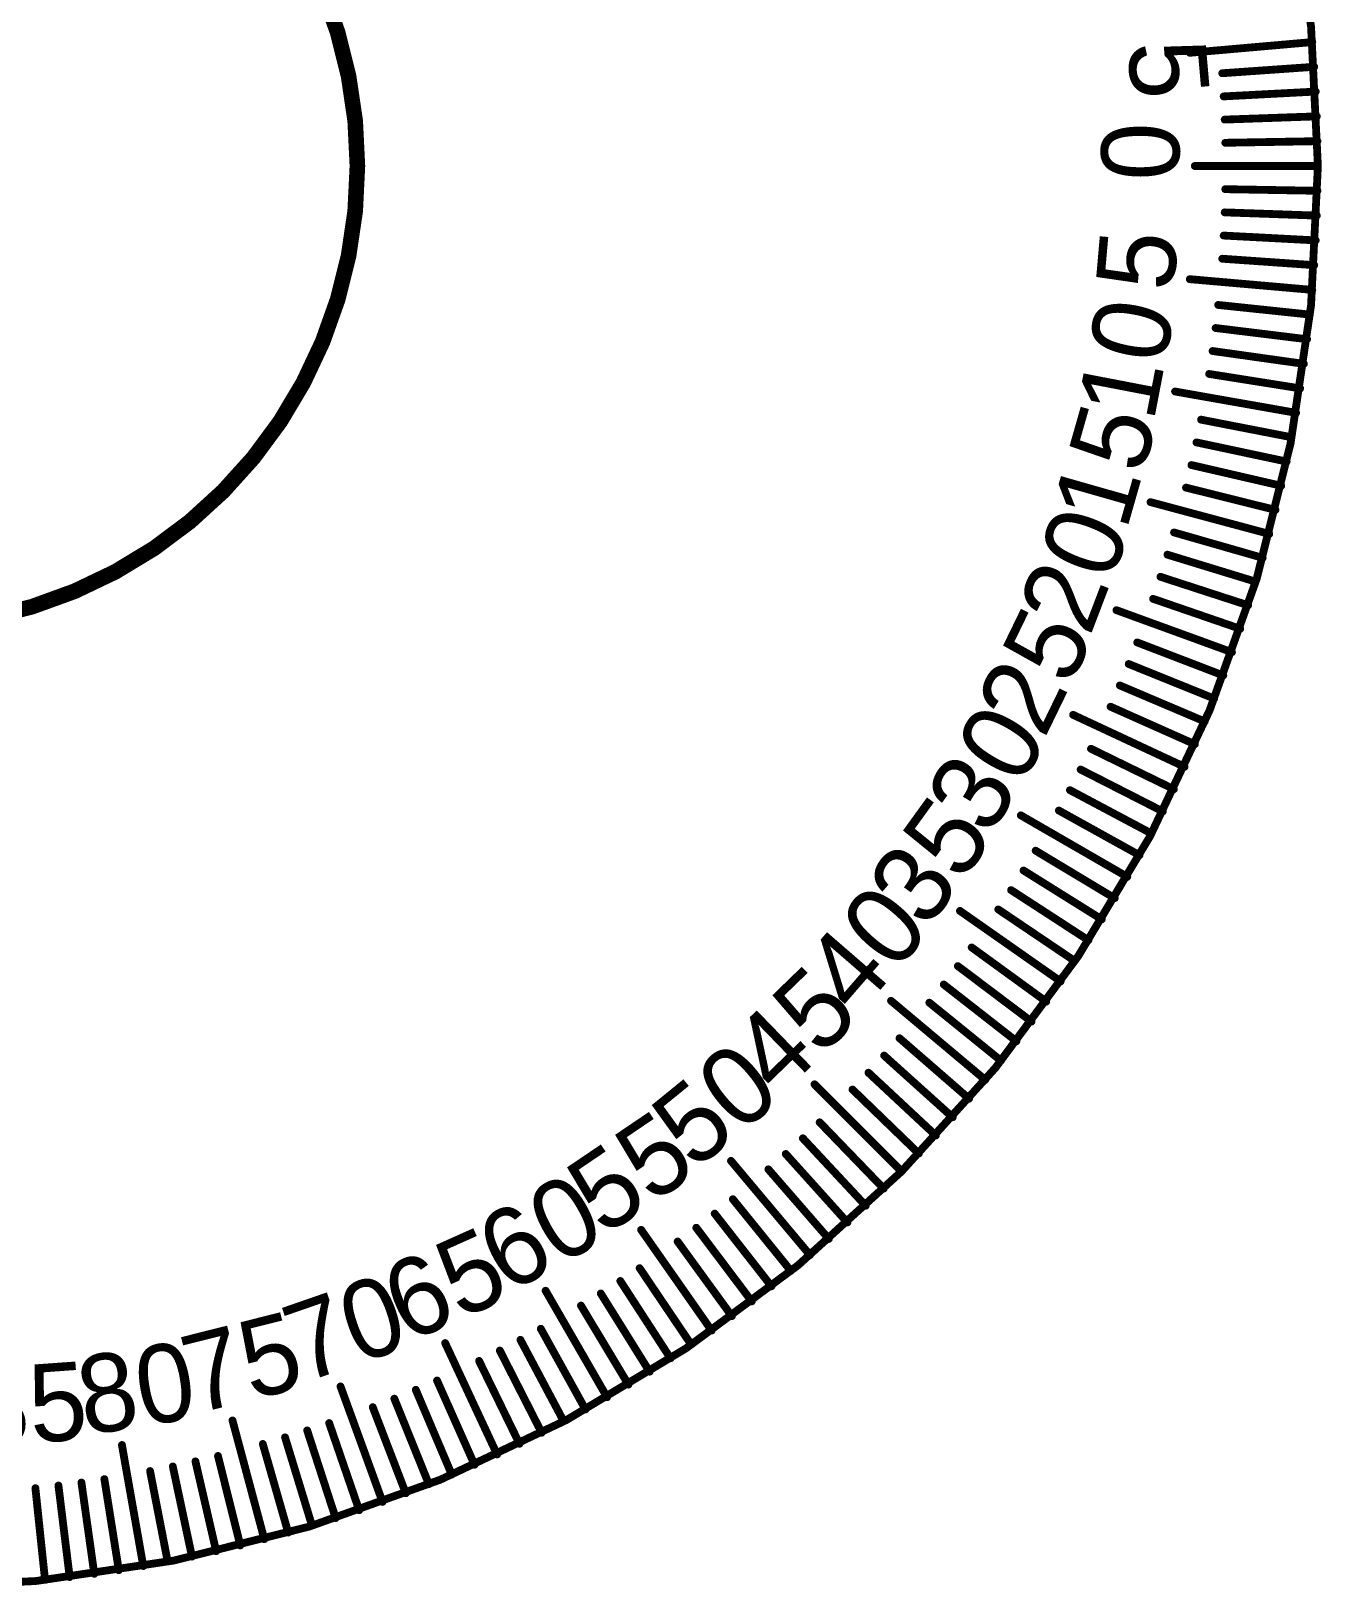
# Model space of a CAD drawing. Header units: millimetres. Extents: x 3.95 to 7.61, y 3.46 to 7.15.
# Drawn here: x 5.953 to 7.607, y 3.465 to 5.463 of the extents above; entities that cross this region are included whole.
import ezdxf

# ---------------------------------------------------------------- set-up
doc = ezdxf.new("R2010")
doc.units = ezdxf.units.MM
doc.header["$MEASUREMENT"] = 0
doc.layers.add('Mechanical1', color=6, linetype='Continuous')
doc.layers.add('TopOverlay', color=2, linetype='Continuous')

msp = doc.modelspace()

# ---------------------------------------------------------------- linework, layer by layer
at = {"layer": 'Mechanical1', "const_width": 0.01}
for points in [[(5.7808661, 7.1119972, -0.4142135623730951), (7.6019972, 5.2908661)], [(7.6019972, 5.2908661, -0.4142135623730951), (5.7808661, 3.469735)]]:
    msp.add_lwpolyline(points, format="xyb", dxfattribs=at)
at = {"layer": 'Mechanical1', "const_width": 0.005}
msp.add_lwpolyline([(7.5994972, 5.2908661, 1), (7.6044972, 5.2908661, 1)], format="xyb", close=True, dxfattribs=at)
msp.add_lwpolyline([(7.5994972, 5.2908661, 1), (7.6044972, 5.2908661, 1)], format="xyb", close=True, dxfattribs=at)
at = {"layer": 'TopOverlay', "const_width": 0.02}
msp.add_lwpolyline([(5.2929012, 5.6234935, -3.242414605114225), (5.2929012, 4.9582387)], format="xyb", dxfattribs=at)
at = {"layer": 'TopOverlay', "const_width": 0.01}
for points in [[(7.4379223, 5.4358398), (7.5948033, 5.4495651)], [(7.4771425, 5.4392711), (7.5948033, 5.4495651)], [(7.4794742, 5.4096444), (7.5972967, 5.4178833)], [(7.4812885, 5.3799815), (7.5992368, 5.3861629)], [(7.4825848, 5.3502914), (7.6006231, 5.3544134)], [(7.4833627, 5.3205833), (7.6014549, 5.3226446)], [(7.444252, 5.2908661), (7.6017323, 5.2908661)], [(7.444252, 5.2908661), (7.6017323, 5.2908661)], [(7.483622, 5.2908661), (7.6017323, 5.2908661)], [(7.483622, 5.2908661), (7.6017323, 5.2908661)], [(7.4833627, 5.2611489), (7.6014549, 5.2590876)], [(7.4825848, 5.2314408), (7.6006231, 5.2273188)], [(7.4812885, 5.2017508), (7.5992368, 5.1955694)], [(7.4794742, 5.1720879), (7.5972967, 5.1638489)], [(7.4379223, 5.1458925), (7.5948033, 5.1321672)], [(7.4771425, 5.1424612), (7.5948033, 5.1321672)], [(7.4742942, 5.1128797), (7.5917574, 5.1005338)], [(7.47093, 5.0833524), (7.5881598, 5.0689584)], [(7.4670509, 5.0538883), (7.5840117, 5.0374505)], [(7.4626583, 5.0244964), (7.5793144, 5.0060199)], [(7.4189814, 5.0020222), (7.5740692, 4.974676)], [(7.4577534, 4.9951857), (7.5740692, 4.974676)], [(7.4523376, 4.965965), (7.5682778, 4.9434285)], [(7.4464127, 4.9368433), (7.561942, 4.9122868)], [(7.4399805, 4.9078294), (7.5550636, 4.8812604)], [(7.4330429, 4.8789322), (7.5476448, 4.8503587)], [(7.3875735, 4.8603502), (7.5396878, 4.8195913)], [(7.425602, 4.8501605), (7.5396878, 4.8195913)], [(7.4176602, 4.821523), (7.531195, 4.7889674)], [(7.4092197, 4.7930285), (7.5221691, 4.7584964)], [(7.4002832, 4.7646856), (7.5126127, 4.7281875)], [(7.3908535, 4.736503), (7.5025289, 4.6980501)], [(7.3439375, 4.7219547), (7.4919206, 4.6680932)], [(7.3809333, 4.7084893), (7.4919206, 4.6680932)], [(7.3705257, 4.680653), (7.4807911, 4.6383261)], [(7.3596339, 4.6530025), (7.4691438, 4.6087577)], [(7.3482612, 4.6255464), (7.4569823, 4.579397)], [(7.3364111, 4.5982929), (7.4443101, 4.5502531)], [(7.2884057, 4.5878889), (7.4311313, 4.5213348)], [(7.3240871, 4.5712504), (7.4311313, 4.5213348)], [(7.311293, 4.5444271), (7.4174498, 4.4926509)], [(7.2980328, 4.5178311), (7.4032697, 4.4642102)], [(7.2843104, 4.4914707), (7.3885955, 4.4360213)], [(7.2214005, 4.4591732), (7.3577825, 4.3804331)], [(7.27013, 4.4653537), (7.3734315, 4.4080927)], [(7.255496, 4.4394882), (7.3577825, 4.3804331)], [(7.2404128, 4.413882), (7.341653, 4.3530507)], [(7.224885, 4.388543), (7.3250482, 4.3259541)], [(7.2089174, 4.3634788), (7.307973, 4.2991514)], [(7.143432, 4.3367872), (7.2724324, 4.2464602)], [(7.1925148, 4.3386971), (7.2904326, 4.2726507)], [(7.1756821, 4.3142055), (7.2724324, 4.2464602)], [(7.1584246, 4.2900113), (7.2539778, 4.2205879)], [(7.1407475, 4.266122), (7.2350745, 4.1950415)], [(7.1226561, 4.2425449), (7.2157282, 4.169829)], [(7.0550936, 4.2216623), (7.1757305, 4.1204359)], [(7.104156, 4.2192871), (7.1959449, 4.1449579)], [(7.0852528, 4.1963557), (7.1757305, 4.1204359)], [(7.0659523, 4.1737577), (7.1550913, 4.0962705)], [(7.0462604, 4.1515), (7.1340334, 4.0724689)], [(6.9570575, 4.1146747), (7.0684129, 4.0033193)], [(7.026183, 4.1295894), (7.1125633, 4.0490384)], [(7.0057262, 4.1080325), (7.0906876, 4.0259862)], [(6.9848964, 4.0868359), (7.0684129, 4.0033193)], [(6.9636998, 4.066006), (7.045746, 3.9810446)], [(6.9421429, 4.0455493), (7.0226939, 3.9591689)], [(6.8500699, 4.0166387), (6.9512963, 3.8960017)], [(6.9202322, 4.0254719), (6.9992634, 3.9376989)], [(6.8979745, 4.0057799), (6.9754618, 3.916641)], [(6.8753765, 3.9864794), (6.9512963, 3.8960017)], [(6.8524451, 3.9675763), (6.9267743, 3.8757874)], [(6.8291873, 3.9490762), (6.9019033, 3.856004)], [(6.7349451, 3.9283002), (6.825272, 3.7992999)], [(6.7817209, 3.9133077), (6.8511444, 3.8177545)], [(6.8056102, 3.9309848), (6.8766907, 3.8366578)], [(6.7575268, 3.8960501), (6.825272, 3.7992999)], [(6.7330352, 3.8792175), (6.7990816, 3.7812997)], [(6.7082535, 3.8628149), (6.7725809, 3.7637593)], [(6.612559, 3.8503317), (6.6912992, 3.7139498)], [(6.6831893, 3.8468472), (6.7457782, 3.7466841)], [(6.6322441, 3.8162363), (6.6912992, 3.7139498)], [(6.6578503, 3.8313194), (6.7186815, 3.7300792)], [(6.6063786, 3.8016023), (6.6636396, 3.6983007)], [(6.4838434, 3.7833266), (6.5503974, 3.640601)], [(6.5539011, 3.7736995), (6.6075221, 3.6684625)], [(6.5802616, 3.7874219), (6.635711, 3.6831368)], [(6.5273052, 3.7604393), (6.5790813, 3.6542825)], [(6.4734394, 3.7353212), (6.5214791, 3.6274221)], [(6.5004819, 3.7476452), (6.5503974, 3.640601)], [(6.3497776, 3.7277947), (6.403639, 3.5798117)], [(6.4461859, 3.7234711), (6.4923352, 3.61475)], [(6.3910793, 3.7012065), (6.4334062, 3.5909411)], [(6.4187297, 3.7120983), (6.4629746, 3.6025884)], [(6.2113821, 3.6841588), (6.252141, 3.5320445)], [(6.3352292, 3.6808788), (6.3736822, 3.5692034)], [(6.363243, 3.690799), (6.403639, 3.5798117)], [(6.0697101, 3.6527509), (6.0970562, 3.497663)], [(6.2502093, 3.6540721), (6.2827649, 3.5405373)], [(6.2787038, 3.6625126), (6.3132359, 3.5495632)], [(6.3070466, 3.671449), (6.3435447, 3.5591195)], [(6.1928001, 3.6386894), (6.2213735, 3.5240875)], [(6.2215718, 3.6461302), (6.252141, 3.5320445)], [(6.0765466, 3.6139789), (6.0970562, 3.497663)], [(6.1057673, 3.6193946), (6.1283038, 3.5034544)], [(6.134889, 3.6253195), (6.1594455, 3.5097903)], [(6.1639029, 3.6317517), (6.1904719, 3.5166687)], [(5.9588526, 3.5974381), (5.9711985, 3.4799749)], [(5.9883799, 3.6008023), (6.0027739, 3.4835724)], [(6.017844, 3.6046813), (6.0342817, 3.4877205)], [(6.0472358, 3.609074), (6.0657124, 3.4924179)]]:
    msp.add_lwpolyline(points, dxfattribs=at)
at = {"layer": 'TopOverlay', "const_width": 0.005}
for points in [[(7.4354223, 5.4358398, 1), (7.4404223, 5.4358398, 1)], [(7.4746425, 5.4392711, 1), (7.4796425, 5.4392711, 1)], [(7.5923033, 5.4495651, 1), (7.5973033, 5.4495651, 1)], [(7.5923033, 5.4495651, 1), (7.5973033, 5.4495651, 1)], [(7.5947967, 5.4178833, 1), (7.5997967, 5.4178833, 1)], [(7.4769742, 5.4096444, 1), (7.4819742, 5.4096444, 1)], [(7.4787885, 5.3799815, 1), (7.4837885, 5.3799815, 1)], [(7.5967368, 5.3861629, 1), (7.6017368, 5.3861629, 1)], [(7.5981231, 5.3544134, 1), (7.6031231, 5.3544134, 1)], [(7.4800848, 5.3502914, 1), (7.4850848, 5.3502914, 1)], [(7.4808627, 5.3205833, 1), (7.4858627, 5.3205833, 1)], [(7.5989549, 5.3226446, 1), (7.6039549, 5.3226446, 1)], [(7.441752, 5.2908661, 1), (7.446752, 5.2908661, 1)], [(7.441752, 5.2908661, 1), (7.446752, 5.2908661, 1)], [(7.481122, 5.2908661, 1), (7.486122, 5.2908661, 1)], [(7.481122, 5.2908661, 1), (7.486122, 5.2908661, 1)], [(7.5992323, 5.2908661, 1), (7.6042323, 5.2908661, 1)], [(7.5992323, 5.2908661, 1), (7.6042323, 5.2908661, 1)], [(7.5992323, 5.2908661, 1), (7.6042323, 5.2908661, 1)], [(7.5992323, 5.2908661, 1), (7.6042323, 5.2908661, 1)], [(7.4808627, 5.2611489, 1), (7.4858627, 5.2611489, 1)], [(7.5989549, 5.2590876, 1), (7.6039549, 5.2590876, 1)], [(7.4800848, 5.2314408, 1), (7.4850848, 5.2314408, 1)], [(7.5981231, 5.2273188, 1), (7.6031231, 5.2273188, 1)], [(7.4787885, 5.2017508, 1), (7.4837885, 5.2017508, 1)], [(7.5967368, 5.1955694, 1), (7.6017368, 5.1955694, 1)], [(7.4769742, 5.1720879, 1), (7.4819742, 5.1720879, 1)], [(7.5947967, 5.1638489, 1), (7.5997967, 5.1638489, 1)], [(7.4354223, 5.1458925, 1), (7.4404223, 5.1458925, 1)], [(7.4746425, 5.1424612, 1), (7.4796425, 5.1424612, 1)], [(7.5923033, 5.1321672, 1), (7.5973033, 5.1321672, 1)], [(7.5923033, 5.1321672, 1), (7.5973033, 5.1321672, 1)], [(7.4717942, 5.1128797, 1), (7.4767942, 5.1128797, 1)], [(7.5892574, 5.1005338, 1), (7.5942574, 5.1005338, 1)], [(7.46843, 5.0833524, 1), (7.47343, 5.0833524, 1)], [(7.4645509, 5.0538883, 1), (7.4695509, 5.0538883, 1)], [(7.5856598, 5.0689584, 1), (7.5906598, 5.0689584, 1)], [(7.5815117, 5.0374505, 1), (7.5865117, 5.0374505, 1)], [(7.4601583, 5.0244964, 1), (7.4651583, 5.0244964, 1)], [(7.4164814, 5.0020222, 1), (7.4214814, 5.0020222, 1)], [(7.4552534, 4.9951857, 1), (7.4602534, 4.9951857, 1)], [(7.5768144, 5.0060199, 1), (7.5818144, 5.0060199, 1)], [(7.5715692, 4.974676, 1), (7.5765692, 4.974676, 1)], [(7.5715692, 4.974676, 1), (7.5765692, 4.974676, 1)], [(7.4498376, 4.965965, 1), (7.4548376, 4.965965, 1)], [(7.4439127, 4.9368433, 1), (7.4489127, 4.9368433, 1)], [(7.5657778, 4.9434285, 1), (7.5707778, 4.9434285, 1)], [(7.559442, 4.9122868, 1), (7.564442, 4.9122868, 1)], [(7.4374805, 4.9078294, 1), (7.4424805, 4.9078294, 1)], [(7.4305429, 4.8789322, 1), (7.4355429, 4.8789322, 1)], [(7.5525636, 4.8812604, 1), (7.5575636, 4.8812604, 1)], [(7.3850735, 4.8603502, 1), (7.3900735, 4.8603502, 1)], [(7.423102, 4.8501605, 1), (7.428102, 4.8501605, 1)], [(7.5451448, 4.8503587, 1), (7.5501448, 4.8503587, 1)], [(7.4151602, 4.821523, 1), (7.4201602, 4.821523, 1)], [(7.5371878, 4.8195913, 1), (7.5421878, 4.8195913, 1)], [(7.5371878, 4.8195913, 1), (7.5421878, 4.8195913, 1)], [(7.4067197, 4.7930285, 1), (7.4117197, 4.7930285, 1)], [(7.528695, 4.7889674, 1), (7.533695, 4.7889674, 1)], [(7.3977832, 4.7646856, 1), (7.4027832, 4.7646856, 1)], [(7.5196691, 4.7584964, 1), (7.5246691, 4.7584964, 1)], [(7.3883535, 4.736503, 1), (7.3933535, 4.736503, 1)], [(7.3414375, 4.7219547, 1), (7.3464375, 4.7219547, 1)], [(7.5101127, 4.7281875, 1), (7.5151127, 4.7281875, 1)], [(7.3784333, 4.7084893, 1), (7.3834333, 4.7084893, 1)], [(7.5000289, 4.6980501, 1), (7.5050289, 4.6980501, 1)], [(7.3680257, 4.680653, 1), (7.3730257, 4.680653, 1)], [(7.3571339, 4.6530025, 1), (7.3621339, 4.6530025, 1)], [(7.4894206, 4.6680932, 1), (7.4944206, 4.6680932, 1)], [(7.4894206, 4.6680932, 1), (7.4944206, 4.6680932, 1)], [(7.4782911, 4.6383261, 1), (7.4832911, 4.6383261, 1)], [(7.3457612, 4.6255464, 1), (7.3507612, 4.6255464, 1)], [(7.3339111, 4.5982929, 1), (7.3389111, 4.5982929, 1)], [(7.4666438, 4.6087577, 1), (7.4716438, 4.6087577, 1)], [(7.2859057, 4.5878889, 1), (7.2909057, 4.5878889, 1)], [(7.4544823, 4.579397, 1), (7.4594823, 4.579397, 1)], [(7.3215871, 4.5712504, 1), (7.3265871, 4.5712504, 1)], [(7.308793, 4.5444271, 1), (7.313793, 4.5444271, 1)], [(7.4418101, 4.5502531, 1), (7.4468101, 4.5502531, 1)], [(7.2955328, 4.5178311, 1), (7.3005328, 4.5178311, 1)], [(7.4286313, 4.5213348, 1), (7.4336313, 4.5213348, 1)], [(7.4286313, 4.5213348, 1), (7.4336313, 4.5213348, 1)], [(7.4149498, 4.4926509, 1), (7.4199498, 4.4926509, 1)], [(7.2818104, 4.4914707, 1), (7.2868104, 4.4914707, 1)], [(7.2189005, 4.4591732, 1), (7.2239005, 4.4591732, 1)], [(7.26763, 4.4653537, 1), (7.27263, 4.4653537, 1)], [(7.4007697, 4.4642102, 1), (7.4057697, 4.4642102, 1)], [(7.252996, 4.4394882, 1), (7.257996, 4.4394882, 1)], [(7.3860955, 4.4360213, 1), (7.3910955, 4.4360213, 1)], [(7.2379128, 4.413882, 1), (7.2429128, 4.413882, 1)], [(7.3709315, 4.4080927, 1), (7.3759315, 4.4080927, 1)], [(7.222385, 4.388543, 1), (7.227385, 4.388543, 1)], [(7.3552825, 4.3804331, 1), (7.3602825, 4.3804331, 1)], [(7.3552825, 4.3804331, 1), (7.3602825, 4.3804331, 1)], [(7.2064174, 4.3634788, 1), (7.2114174, 4.3634788, 1)], [(7.339153, 4.3530507, 1), (7.344153, 4.3530507, 1)], [(7.140932, 4.3367872, 1), (7.145932, 4.3367872, 1)], [(7.1900148, 4.3386971, 1), (7.1950148, 4.3386971, 1)], [(7.1731821, 4.3142055, 1), (7.1781821, 4.3142055, 1)], [(7.3225482, 4.3259541, 1), (7.3275482, 4.3259541, 1)], [(7.305473, 4.2991514, 1), (7.310473, 4.2991514, 1)], [(7.1559246, 4.2900113, 1), (7.1609246, 4.2900113, 1)], [(7.2879326, 4.2726507, 1), (7.2929326, 4.2726507, 1)], [(7.1382475, 4.266122, 1), (7.1432475, 4.266122, 1)], [(7.1201561, 4.2425449, 1), (7.1251561, 4.2425449, 1)], [(7.2699324, 4.2464602, 1), (7.2749324, 4.2464602, 1)], [(7.2699324, 4.2464602, 1), (7.2749324, 4.2464602, 1)], [(7.0525936, 4.2216623, 1), (7.0575936, 4.2216623, 1)], [(7.101656, 4.2192871, 1), (7.106656, 4.2192871, 1)], [(7.2514778, 4.2205879, 1), (7.2564778, 4.2205879, 1)], [(7.0827528, 4.1963557, 1), (7.0877528, 4.1963557, 1)], [(7.2325745, 4.1950415, 1), (7.2375745, 4.1950415, 1)], [(7.0634523, 4.1737577, 1), (7.0684523, 4.1737577, 1)], [(7.2132282, 4.169829, 1), (7.2182282, 4.169829, 1)], [(7.0437604, 4.1515, 1), (7.0487604, 4.1515, 1)], [(7.1934449, 4.1449579, 1), (7.1984449, 4.1449579, 1)], [(6.9545575, 4.1146747, 1), (6.9595575, 4.1146747, 1)], [(7.023683, 4.1295894, 1), (7.028683, 4.1295894, 1)], [(7.1732305, 4.1204359, 1), (7.1782305, 4.1204359, 1)], [(7.1732305, 4.1204359, 1), (7.1782305, 4.1204359, 1)], [(7.0032262, 4.1080325, 1), (7.0082262, 4.1080325, 1)], [(7.1525913, 4.0962705, 1), (7.1575913, 4.0962705, 1)], [(6.9823964, 4.0868359, 1), (6.9873964, 4.0868359, 1)], [(7.1315334, 4.0724689, 1), (7.1365334, 4.0724689, 1)], [(6.9611998, 4.066006, 1), (6.9661998, 4.066006, 1)], [(6.9396429, 4.0455493, 1), (6.9446429, 4.0455493, 1)], [(7.1100633, 4.0490384, 1), (7.1150633, 4.0490384, 1)], [(6.8475699, 4.0166387, 1), (6.8525699, 4.0166387, 1)], [(6.9177322, 4.0254719, 1), (6.9227322, 4.0254719, 1)], [(7.0881876, 4.0259862, 1), (7.0931876, 4.0259862, 1)], [(6.8954745, 4.0057799, 1), (6.9004745, 4.0057799, 1)], [(7.0659129, 4.0033193, 1), (7.0709129, 4.0033193, 1)], [(7.0659129, 4.0033193, 1), (7.0709129, 4.0033193, 1)], [(6.8728765, 3.9864794, 1), (6.8778765, 3.9864794, 1)], [(7.043246, 3.9810446, 1), (7.048246, 3.9810446, 1)], [(6.8499451, 3.9675763, 1), (6.8549451, 3.9675763, 1)], [(7.0201939, 3.9591689, 1), (7.0251939, 3.9591689, 1)], [(6.8266873, 3.9490762, 1), (6.8316873, 3.9490762, 1)], [(6.9967634, 3.9376989, 1), (7.0017634, 3.9376989, 1)], [(6.7324451, 3.9283002, 1), (6.7374451, 3.9283002, 1)], [(6.7792209, 3.9133077, 1), (6.7842209, 3.9133077, 1)], [(6.8031102, 3.9309848, 1), (6.8081102, 3.9309848, 1)], [(6.9729618, 3.916641, 1), (6.9779618, 3.916641, 1)], [(6.7550268, 3.8960501, 1), (6.7600268, 3.8960501, 1)], [(6.9487963, 3.8960017, 1), (6.9537963, 3.8960017, 1)], [(6.9487963, 3.8960017, 1), (6.9537963, 3.8960017, 1)], [(6.7305352, 3.8792175, 1), (6.7355352, 3.8792175, 1)], [(6.9242743, 3.8757874, 1), (6.9292743, 3.8757874, 1)], [(6.7057535, 3.8628149, 1), (6.7107535, 3.8628149, 1)], [(6.8994033, 3.856004, 1), (6.9044033, 3.856004, 1)], [(6.610059, 3.8503317, 1), (6.615059, 3.8503317, 1)], [(6.6806893, 3.8468472, 1), (6.6856893, 3.8468472, 1)], [(6.8741907, 3.8366578, 1), (6.8791907, 3.8366578, 1)], [(6.6297441, 3.8162363, 1), (6.6347441, 3.8162363, 1)], [(6.6553503, 3.8313194, 1), (6.6603503, 3.8313194, 1)], [(6.8486444, 3.8177545, 1), (6.8536444, 3.8177545, 1)], [(6.6038786, 3.8016023, 1), (6.6088786, 3.8016023, 1)], [(6.822772, 3.7992999, 1), (6.827772, 3.7992999, 1)], [(6.822772, 3.7992999, 1), (6.827772, 3.7992999, 1)], [(6.4813434, 3.7833266, 1), (6.4863434, 3.7833266, 1)], [(6.5514011, 3.7736995, 1), (6.5564011, 3.7736995, 1)], [(6.5777616, 3.7874219, 1), (6.5827616, 3.7874219, 1)], [(6.7965816, 3.7812997, 1), (6.8015816, 3.7812997, 1)], [(6.5248052, 3.7604393, 1), (6.5298052, 3.7604393, 1)], [(6.7700809, 3.7637593, 1), (6.7750809, 3.7637593, 1)], [(6.4709394, 3.7353212, 1), (6.4759394, 3.7353212, 1)], [(6.4979819, 3.7476452, 1), (6.5029819, 3.7476452, 1)], [(6.7432782, 3.7466841, 1), (6.7482782, 3.7466841, 1)], [(6.3472776, 3.7277947, 1), (6.3522776, 3.7277947, 1)], [(6.4436859, 3.7234711, 1), (6.4486859, 3.7234711, 1)], [(6.6887992, 3.7139498, 1), (6.6937992, 3.7139498, 1)], [(6.6887992, 3.7139498, 1), (6.6937992, 3.7139498, 1)], [(6.7161815, 3.7300792, 1), (6.7211815, 3.7300792, 1)], [(6.3885793, 3.7012065, 1), (6.3935793, 3.7012065, 1)], [(6.4162297, 3.7120983, 1), (6.4212297, 3.7120983, 1)], [(6.6611396, 3.6983007, 1), (6.6661396, 3.6983007, 1)], [(6.2088821, 3.6841588, 1), (6.2138821, 3.6841588, 1)], [(6.3327292, 3.6808788, 1), (6.3377292, 3.6808788, 1)], [(6.360743, 3.690799, 1), (6.365743, 3.690799, 1)], [(6.633211, 3.6831368, 1), (6.638211, 3.6831368, 1)], [(6.0672101, 3.6527509, 1), (6.0722101, 3.6527509, 1)], [(6.2477093, 3.6540721, 1), (6.2527093, 3.6540721, 1)], [(6.2762038, 3.6625126, 1), (6.2812038, 3.6625126, 1)], [(6.3045466, 3.671449, 1), (6.3095466, 3.671449, 1)], [(6.5765813, 3.6542825, 1), (6.5815813, 3.6542825, 1)], [(6.6050221, 3.6684625, 1), (6.6100221, 3.6684625, 1)], [(6.1903001, 3.6386894, 1), (6.1953001, 3.6386894, 1)], [(6.2190718, 3.6461302, 1), (6.2240718, 3.6461302, 1)], [(6.5478974, 3.640601, 1), (6.5528974, 3.640601, 1)], [(6.5478974, 3.640601, 1), (6.5528974, 3.640601, 1)], [(6.0740466, 3.6139789, 1), (6.0790466, 3.6139789, 1)], [(6.1032673, 3.6193946, 1), (6.1082673, 3.6193946, 1)], [(6.132389, 3.6253195, 1), (6.137389, 3.6253195, 1)], [(6.1614029, 3.6317517, 1), (6.1664029, 3.6317517, 1)], [(6.4898352, 3.61475, 1), (6.4948352, 3.61475, 1)], [(6.5189791, 3.6274221, 1), (6.5239791, 3.6274221, 1)], [(5.9563526, 3.5974381, 1), (5.9613526, 3.5974381, 1)], [(5.9858799, 3.6008023, 1), (5.9908799, 3.6008023, 1)], [(6.015344, 3.6046813, 1), (6.020344, 3.6046813, 1)], [(6.0447358, 3.609074, 1), (6.0497358, 3.609074, 1)], [(6.4604746, 3.6025884, 1), (6.4654746, 3.6025884, 1)], [(6.401139, 3.5798117, 1), (6.406139, 3.5798117, 1)], [(6.401139, 3.5798117, 1), (6.406139, 3.5798117, 1)], [(6.4309062, 3.5909411, 1), (6.4359062, 3.5909411, 1)], [(6.3410447, 3.5591195, 1), (6.3460447, 3.5591195, 1)], [(6.3711822, 3.5692034, 1), (6.3761822, 3.5692034, 1)], [(6.2802649, 3.5405373, 1), (6.2852649, 3.5405373, 1)], [(6.3107359, 3.5495632, 1), (6.3157359, 3.5495632, 1)], [(6.1879719, 3.5166687, 1), (6.1929719, 3.5166687, 1)], [(6.2188735, 3.5240875, 1), (6.2238735, 3.5240875, 1)], [(6.249641, 3.5320445, 1), (6.254641, 3.5320445, 1)], [(6.249641, 3.5320445, 1), (6.254641, 3.5320445, 1)], [(6.0945562, 3.497663, 1), (6.0995562, 3.497663, 1)], [(6.0945562, 3.497663, 1), (6.0995562, 3.497663, 1)], [(6.1258038, 3.5034544, 1), (6.1308038, 3.5034544, 1)], [(6.1569455, 3.5097903, 1), (6.1619455, 3.5097903, 1)], [(5.9686985, 3.4799749, 1), (5.9736985, 3.4799749, 1)], [(6.0002739, 3.4835724, 1), (6.0052739, 3.4835724, 1)], [(6.0317817, 3.4877205, 1), (6.0367817, 3.4877205, 1)], [(6.0632124, 3.4924179, 1), (6.0682124, 3.4924179, 1)]]:
    msp.add_lwpolyline(points, format="xyb", close=True, dxfattribs=at)

# ---------------------------------------------------------------- texts
at = {"layer": 'TopOverlay'}
for s, rotation, p in [('5', 275, (7.3578516, 5.4476068)), ('0', 90, (7.4245666, 5.2721654)), ('0', 90, (7.4245667, 5.2721655)), ('5', 85, (7.4166819, 5.1289786)), ('10', 79.10000000000036, (7.391376, 4.9616865)), ('15', 74.10000000000036, (7.3565576, 4.8225739)), ('20', 69.10000000000036, (7.3097472, 4.6870254)), ('25', 64.10000000000036, (7.2513012, 4.5560725)), ('30', 59.10000000000036, (7.1816642, 4.4307117)), ('35', 54.10000000000036, (7.1013663, 4.3118972)), ('40', 49.10000000000036, (7.0110188, 4.2005333)), ('45', 44.10000000000037, (6.9113089, 4.0974675)), ('50', 39.10000000000036, (6.8029956, 4.0034842)), ('55', 34.10000000000036, (6.6869034, 3.9192986)), ('60', 29.10000000000036, (6.5639157, 3.8455515)), ('65', 24.10000000000037, (6.4349685, 3.7828041)), ('70', 19.10000000000036, (6.3010431, 3.7315339)), ('75', 14.10000000000036, (6.1631589, 3.6921312)), ('80', 9.100000000000366, (6.0223653, 3.6648959)), ('85', 4.100000000000364, (5.8797336, 3.6500351))]:
    msp.add_text(s, height=0.1, rotation=rotation, dxfattribs=at).set_placement(p)

doc.saveas('drawing.dxf')
